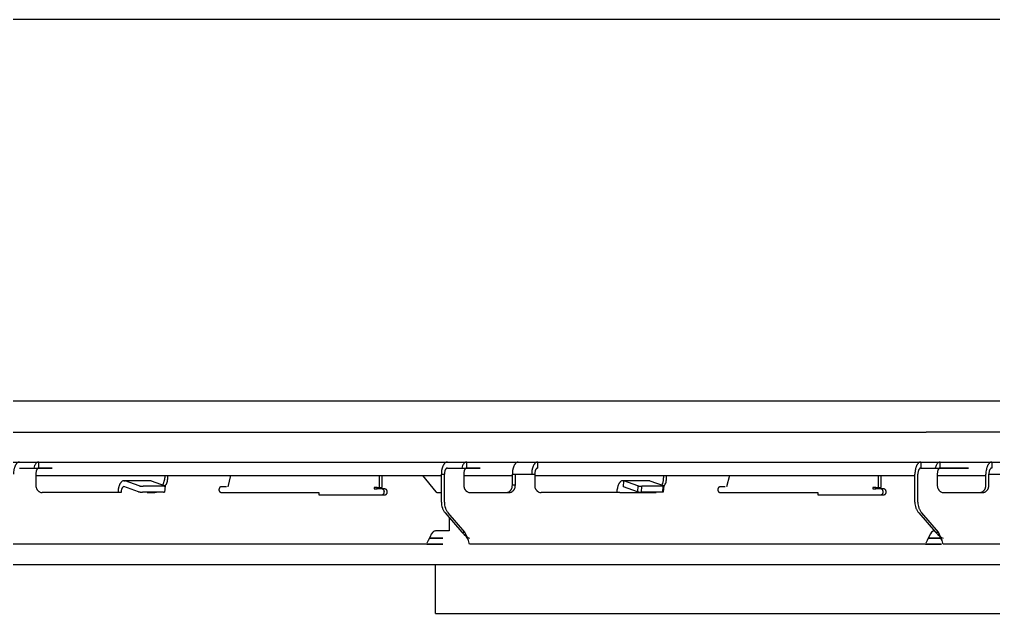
# Model space of a CAD drawing. Header units: millimetres. Extents: x -187347 to 135007, y -6415 to 292048.
# Drawn here: x -43457 to -42804, y 11074 to 11472 of the extents above; entities that cross this region are included whole.
import ezdxf

# ---------------------------------------------------------------- set-up
doc = ezdxf.new("R2010")
doc.units = ezdxf.units.MM
doc.header["$LTSCALE"] = 100
doc.layers.get('0').update_dxf_attribs({"lineweight": 18})
doc.layers.add('Layout Cabinplant', color=30, linetype='Continuous')

# ---------------------------------------------------------------- blocks, each defined once
blk = doc.blocks.new('CP_Giblet area_New')
at = {"color": 0, "linetype": 'Continuous'}
for p, q in [((2001.56, -2421.31), (1534.72, -2421.31)), ((2001.56, -2421.31), (2001.56, -2422.48)), ((2001.56, -2422.48), (2001.56, -2445.11)), ((2001.56, -2445.11), (2001.56, -2450.76)), ((2001.56, -2450.76), (2001.56, -2453.93)), ((1257.4, -2453.93), (2021.6, -2453.93)), ((2021.6, -2453.93), (3476.97, -2453.93)), ((1531.07, -2467.93), (1660.93, -2467.93)), ((1660.93, -2467.93), (1661.18, -2468.46)), ((1661.18, -2468.46), (1661.66, -2470.22)), ((1661.66, -2470.22), (1662.21, -2471.32)), ((1661.66, -2470.22), (1662.58, -2472.84)), ((1670.46, -2467.93), (1661.98, -2467.93)), ((1661.98, -2467.93), (1672.64, -2467.93)), ((1670.23, -2473.23), (1671.66, -2470.28)), ((1672.64, -2467.93), (1670.46, -2467.93)), ((1671.66, -2470.28), (1672.28, -2469.07)), ((1672.28, -2469.07), (1672.62, -2468.46)), ((1672.64, -2467.93), (1978.74, -2467.93)), ((1978.74, -2467.93), (1978.99, -2468.46)), ((1978.99, -2468.46), (1979.47, -2470.22)), ((1979.47, -2470.22), (1980.02, -2471.32)), ((1979.47, -2470.22), (1980.39, -2472.84)), ((1996.79, -2467.93), (2007.45, -2467.93)), ((2005.27, -2467.93), (1996.79, -2467.93)), ((2007.45, -2467.93), (2005.27, -2467.93)), ((2005.27, -2472.88), (2006.51, -2470.32)), ((2006.51, -2470.32), (2007.41, -2468.61)), ((2007.45, -2467.93), (2313.55, -2467.93)), ((1662, -2472.33), (1660.93, -2471.93)), ((1663.19, -2473.21), (1662, -2472.33)), ((1662.21, -2471.32), (1662.58, -2471.99)), ((1662.54, -2471.93), (1670.86, -2471.93)), ((1670.86, -2471.93), (1662.54, -2471.93)), ((1662.58, -2471.99), (1663.19, -2473.21)), ((1662.58, -2472.84), (1664.11, -2475.93)), ((1663.19, -2473.21), (1664.47, -2474.41)), ((1664.47, -2474.41), (1663.19, -2473.21)), ((1664.11, -2475.93), (1675.31, -2488.86)), ((1666.11, -2475.93), (1664.11, -2475.93)), ((1666.11, -2475.93), (1664.47, -2474.41)), ((1677.31, -2488.86), (1666.11, -2475.93)), ((1666.76, -2476.69), (1667.56, -2476.54)), ((1667.56, -2476.54), (1668.63, -2475.93)), ((1668.63, -2475.93), (1669.44, -2474.71)), ((1669.44, -2474.71), (1670.23, -2473.23)), ((1979.81, -2472.33), (1978.74, -2471.93)), ((1981, -2473.21), (1979.81, -2472.33)), ((1980.02, -2471.32), (1980.39, -2471.99)), ((1980.39, -2471.99), (1981, -2473.21)), ((1980.39, -2472.84), (1981.92, -2475.93)), ((1981, -2473.21), (1982.28, -2474.41)), ((1982.28, -2474.41), (1981, -2473.21)), ((1983.92, -2475.93), (1981.92, -2475.93)), ((1981.92, -2475.93), (1993.12, -2488.86)), ((1983.92, -2475.93), (1982.28, -2474.41)), ((1995.12, -2488.86), (1983.92, -2475.93)), ((1992.37, -2476.79), (2001.03, -2476.79)), ((1992.37, -2485.69), (1992.37, -2476.79)), ((1996.79, -2471.93), (2005.73, -2471.93)), ((2005.73, -2471.93), (1996.79, -2471.93)), ((2003.44, -2475.94), (2004.43, -2474.45)), ((2004.43, -2474.45), (2005.27, -2472.88)), ((1677.84, -2495.93), (1677.84, -2514.93)), ((1679.84, -2495.93), (1679.84, -2514.93)), ((1995.65, -2495.93), (1995.65, -2514.93)), ((1997.65, -2495.93), (1997.65, -2514.93)), ((1660.52, -2502.43), (1634.54, -2502.43)), ((1745.02, -2500.93), (1700.86, -2500.93)), ((1745.02, -2502.43), (1745.02, -2500.93)), ((1807.55, -2502.43), (1745.02, -2502.43)), ((1810.42, -2502.43), (1807.55, -2502.43)), ((1848.59, -2503.07), (1848.24, -2507.01)), ((1849.29, -2503.32), (1848.59, -2503.07)), ((1848.99, -2506.66), (1849.34, -2502.73)), ((1849.34, -2502.73), (1863.37, -2502.73)), ((1860.38, -2502.45), (1855.18, -2502.43)), ((1859.2, -2502.45), (1862.38, -2502.46)), ((1877.87, -2502.45), (1860.38, -2502.45)), ((1860.38, -2502.45), (1862.38, -2502.46)), ((1863.37, -2502.73), (1863.02, -2506.66)), ((1865.74, -2507.01), (1866.08, -2503.07)), ((1866.08, -2503.07), (1875.52, -2506.4)), ((1877.87, -2502.45), (1930.7, -2502.43)), ((1978.33, -2502.43), (1952.35, -2502.43)), ((2000.66, -2502.5), (1997.65, -2502.43)), ((2010.26, -2513.93), (2001.42, -2503.07)), ((2079.83, -2500.93), (2035.67, -2500.93)), ((2079.83, -2502.43), (2079.83, -2500.93)), ((2142.36, -2502.43), (2079.83, -2502.43)), ((2145.23, -2502.43), (2142.36, -2502.43)), ((2183.05, -2507.01), (2183.59, -2502.74)), ((2184.15, -2502.73), (2198.18, -2502.73)), ((2189.99, -2502.43), (2188.97, -2502.73)), ((2195.19, -2502.45), (2189.99, -2502.43)), ((2190.97, -2502.73), (2191.99, -2502.43)), ((2194.01, -2502.45), (2195.19, -2502.45)), ((2200.89, -2503.07), (2210.68, -2506.46)), ((2212.68, -2502.46), (2265.51, -2502.43)), ((1630.21, -2507.43), (1630.21, -2514.93)), ((1632.21, -2507.43), (1632.21, -2514.93)), ((1664.85, -2514.93), (1664.85, -2507.43)), ((1700.86, -2504.94), (1706.05, -2504.93)), ((1702.59, -2505.93), (1702.59, -2513.93)), ((1706.05, -2505.93), (1702.59, -2505.93)), ((1704.59, -2513.93), (1704.59, -2505.93)), ((1708.05, -2504.93), (1706.05, -2504.93)), ((1706.05, -2504.93), (1706.05, -2505.93)), ((1706.05, -2505.93), (1708.05, -2505.93)), ((1708.05, -2505.93), (1708.05, -2504.93)), ((1804.32, -2513.93), (1806.26, -2506.43)), ((1807.11, -2506.43), (1810.42, -2506.43)), ((1857.68, -2510.34), (1848.24, -2507.01)), ((1848.99, -2506.66), (1863.02, -2506.66)), ((1849.18, -2508.61), (1849.69, -2507.52)), ((1857.68, -2510.34), (1858.38, -2510.46)), ((1863.02, -2506.66), (1865.79, -2506.4)), ((1865.74, -2507.01), (1875.18, -2510.34)), ((1875.52, -2506.4), (1875.18, -2510.34)), ((1875.18, -2510.34), (1875.87, -2510.46)), ((1935.03, -2514.93), (1935.03, -2507.43)), ((1948.02, -2507.43), (1950.02, -2507.43)), ((1948.02, -2507.43), (1948.02, -2514.93)), ((1950.02, -2507.43), (1950.02, -2514.93)), ((1982.66, -2514.93), (1982.66, -2507.43)), ((2035.67, -2504.93), (2040.86, -2504.93)), ((2037.4, -2505.93), (2037.4, -2513.93)), ((2040.86, -2505.93), (2037.4, -2505.93)), ((2039.4, -2513.93), (2039.4, -2505.93)), ((2042.86, -2504.93), (2040.86, -2504.93)), ((2040.86, -2504.93), (2040.86, -2505.93)), ((2040.86, -2505.93), (2042.86, -2505.93)), ((2042.86, -2505.93), (2042.86, -2504.93)), ((2139.13, -2513.93), (2141.07, -2506.43)), ((2141.92, -2506.43), (2145.23, -2506.43)), ((2192.49, -2510.34), (2183.05, -2507.01)), ((2183.4, -2511.23), (2184.6, -2507.56)), ((2183.8, -2506.66), (2197.83, -2506.66)), ((2192.49, -2510.34), (2193.19, -2510.46)), ((2200.55, -2507.01), (2209.99, -2510.34)), ((2210.68, -2510.46), (2209.99, -2510.34)), ((2269.84, -2514.93), (2269.84, -2507.43)), ((1630.21, -2514.93), (1617.22, -2514.93)), ((1664.85, -2513.93), (1632.21, -2513.93)), ((1935.03, -2513.93), (1679.84, -2513.93)), ((1846.52, -2512.43), (1846.52, -2513.93)), ((1848.52, -2513.93), (1848.52, -2512.43)), ((1858.38, -2510.46), (1875.87, -2510.46)), ((1948.02, -2514.93), (1935.03, -2514.93)), ((1950.02, -2514.93), (1948.02, -2514.93)), ((1982.66, -2513.93), (1950.02, -2513.93)), ((1997.65, -2514.93), (1995.65, -2514.93)), ((2269.84, -2513.93), (1997.65, -2513.93)), ((2181.33, -2512.43), (2181.33, -2513.93)), ((2183.33, -2513.93), (2183.33, -2512.43)), ((2193.19, -2510.46), (2210.68, -2510.46)), ((1672.27, -2522.93), (1146.42, -2522.93)), ((1628.21, -2522.93), (1628.21, -2518.93)), ((1643.85, -2518.93), (1644.85, -2518.93)), ((1657.84, -2518.93), (1643.85, -2518.93)), ((1644.85, -2518.93), (1662.85, -2518.93)), ((1675.84, -2518.93), (1657.84, -2518.93)), ((1662.85, -2518.93), (1662.85, -2522.93)), ((1675.84, -2518.93), (1662.85, -2518.93)), ((1665.68, -2520.59), (1666.23, -2518.93)), ((2337.39, -2522.93), (1672.27, -2522.93)), ((1675.84, -2522.93), (1675.84, -2518.93)), ((1933.03, -2518.93), (1933.03, -2522.93)), ((1971.66, -2518.93), (1972.66, -2518.93)), ((1985.65, -2518.93), (1971.66, -2518.93)), ((1972.66, -2518.93), (1980.66, -2518.93)), ((1993.65, -2518.93), (1980.66, -2518.93)), ((1980.66, -2518.93), (1980.66, -2522.93)), ((1983.49, -2520.59), (1984.04, -2518.93)), ((1993.65, -2518.93), (1985.65, -2518.93)), ((2258.84, -2518.93), (2259.84, -2518.93)), ((2272.83, -2518.93), (2258.84, -2518.93)), ((2259.84, -2518.93), (2267.84, -2518.93)), ((2267.84, -2518.93), (2267.84, -2522.93)), ((2280.83, -2518.93), (2267.84, -2518.93)), ((2270.67, -2520.59), (2271.22, -2518.93)), ((2280.83, -2518.93), (2272.83, -2518.93)), ((1146.42, -2542.93), (1672.27, -2542.93)), ((2337.39, -2542.93), (1672.27, -2542.93)), ((3444.65, -2563.93), (1586.53, -2563.93)), ((1586.53, -2819.93), (3444.65, -2819.93))]:
    blk.add_line(p, q, dxfattribs=at)
for points in [[(2001.03, -2476.79), (2001.66, -2476.72), (2002.29, -2476.58), (2002.89, -2476.31), (2003.44, -2475.94)], [(1677.84, -2495.93), (1677.68, -2493.99), (1677.18, -2492.11), (1676.39, -2490.4), (1675.31, -2488.86)], [(1679.84, -2495.93), (1679.68, -2493.99), (1679.18, -2492.11), (1678.39, -2490.4), (1677.31, -2488.86)], [(1995.65, -2495.93), (1995.49, -2493.99), (1994.99, -2492.11), (1994.2, -2490.4), (1993.12, -2488.86)], [(1997.65, -2495.93), (1997.49, -2493.99), (1996.99, -2492.11), (1996.2, -2490.4), (1995.12, -2488.86)], [(1634.54, -2502.43), (1633.69, -2502.53), (1632.88, -2502.81), (1632.6, -2502.95), (1632.34, -2503.12), (1632.02, -2503.4), (1631.72, -2503.71), (1631.32, -2504.16), (1630.97, -2504.63), (1630.73, -2505.06), (1630.54, -2505.52), (1630.29, -2506.46), (1630.21, -2507.43)], [(1636.54, -2502.43), (1635.69, -2502.53), (1634.88, -2502.81), (1634.6, -2502.95), (1634.34, -2503.12), (1634.02, -2503.4), (1633.72, -2503.71), (1633.32, -2504.16), (1632.97, -2504.63), (1632.73, -2505.06), (1632.54, -2505.52), (1632.29, -2506.46), (1632.21, -2507.43)], [(1664.85, -2507.43), (1664.77, -2506.46), (1664.52, -2505.52), (1664.34, -2505.08), (1664.12, -2504.66), (1663.87, -2504.27), (1663.58, -2503.9), (1663.37, -2503.66), (1663.14, -2503.44), (1662.79, -2503.2), (1662.42, -2503), (1661.5, -2502.59), (1660.52, -2502.43)], [(1700.86, -2500.93), (1700.41, -2501.03), (1699.99, -2501.2), (1699.85, -2501.3), (1699.73, -2501.41), (1699.59, -2501.6), (1699.47, -2501.81), (1699.34, -2502.03), (1699.23, -2502.25), (1699.18, -2502.5), (1699.16, -2502.76), (1699.14, -2503.02), (1699.15, -2503.28), (1699.22, -2503.52), (1699.32, -2503.76), (1699.41, -2504), (1699.53, -2504.22), (1699.69, -2504.39), (1699.88, -2504.54), (1700.33, -2504.84), (1700.86, -2504.94)], [(1702.86, -2500.93), (1702.41, -2501.03), (1701.99, -2501.2), (1701.85, -2501.3), (1701.73, -2501.41), (1701.59, -2501.6), (1701.47, -2501.81), (1701.34, -2502.03), (1701.23, -2502.25), (1701.18, -2502.5), (1701.16, -2502.76), (1701.14, -2503.02), (1701.15, -2503.28), (1701.22, -2503.52), (1701.32, -2503.76), (1701.41, -2504), (1701.53, -2504.22), (1701.69, -2504.39), (1701.88, -2504.54), (1702.33, -2504.84), (1702.86, -2504.93)], [(1810.42, -2506.43), (1810.87, -2506.34), (1811.29, -2506.17), (1811.43, -2506.07), (1811.55, -2505.96), (1811.69, -2505.77), (1811.81, -2505.56), (1811.94, -2505.34), (1812.04, -2505.12), (1812.09, -2504.87), (1812.11, -2504.61), (1812.13, -2504.34), (1812.12, -2504.09), (1812.06, -2503.85), (1811.96, -2503.61), (1811.86, -2503.37), (1811.75, -2503.15), (1811.59, -2502.98), (1811.4, -2502.83), (1810.93, -2502.58), (1810.42, -2502.43)], [(1849.34, -2502.73), (1848.96, -2502.9), (1848.59, -2503.07)], [(1855.18, -2502.43), (1854.33, -2502.48), (1853.49, -2502.63)], [(1857.18, -2502.43), (1856.18, -2502.46), (1855.18, -2502.43)], [(1866.08, -2503.07), (1865.83, -2503.02), (1865.57, -2502.96), (1865.32, -2502.9), (1865.06, -2502.85), (1864.8, -2502.82), (1864.54, -2502.79), (1863.95, -2502.74), (1863.37, -2502.73)], [(1875.87, -2510.46), (1876.69, -2510.29), (1877.41, -2509.85), (1877.77, -2509.5), (1878.1, -2509.11), (1878.42, -2508.62), (1878.71, -2508.11), (1878.98, -2507.51), (1879.2, -2506.89), (1879.41, -2506.2), (1879.57, -2505.5), (1879.8, -2503.98), (1879.87, -2502.43)], [(1935.03, -2507.43), (1934.95, -2506.46), (1934.7, -2505.52), (1934.52, -2505.08), (1934.3, -2504.66), (1934.05, -2504.27), (1933.76, -2503.9), (1933.55, -2503.66), (1933.31, -2503.44), (1932.97, -2503.2), (1932.6, -2503), (1931.68, -2502.59), (1930.7, -2502.43)], [(1952.35, -2502.43), (1951.5, -2502.53), (1950.69, -2502.81), (1950.42, -2502.95), (1950.15, -2503.12), (1949.83, -2503.4), (1949.53, -2503.71), (1949.13, -2504.16), (1948.78, -2504.63), (1948.54, -2505.06), (1948.35, -2505.52), (1948.1, -2506.46), (1948.02, -2507.43)], [(1954.35, -2502.44), (1953.5, -2502.53), (1952.69, -2502.82), (1952.41, -2502.95), (1952.15, -2503.12), (1951.83, -2503.4), (1951.53, -2503.72), (1951.13, -2504.16), (1950.78, -2504.63), (1950.54, -2505.06), (1950.35, -2505.52), (1950.1, -2506.46), (1950.02, -2507.43)], [(1982.66, -2507.43), (1982.58, -2506.46), (1982.33, -2505.52), (1982.15, -2505.08), (1981.93, -2504.66), (1981.68, -2504.27), (1981.39, -2503.9), (1981.18, -2503.66), (1980.95, -2503.44), (1980.6, -2503.2), (1980.23, -2503), (1979.31, -2502.59), (1978.33, -2502.43)], [(2001.42, -2503.07), (2001.23, -2502.92), (2001.04, -2502.78), (2000.85, -2502.64), (2000.66, -2502.5)], [(2035.67, -2500.93), (2035.22, -2501.03), (2034.8, -2501.2), (2034.66, -2501.3), (2034.54, -2501.41), (2034.4, -2501.6), (2034.28, -2501.81), (2034.15, -2502.03), (2034.04, -2502.25), (2033.99, -2502.5), (2033.97, -2502.76), (2033.95, -2503.02), (2033.96, -2503.28), (2034.03, -2503.52), (2034.13, -2503.76), (2034.22, -2504), (2034.34, -2504.22), (2034.5, -2504.39), (2034.69, -2504.54), (2035.16, -2504.79), (2035.67, -2504.93)], [(2037.67, -2500.93), (2037.22, -2501.03), (2036.8, -2501.2), (2036.66, -2501.3), (2036.54, -2501.41), (2036.4, -2501.6), (2036.28, -2501.81), (2036.15, -2502.03), (2036.04, -2502.25), (2035.99, -2502.5), (2035.97, -2502.76), (2035.95, -2503.02), (2035.96, -2503.28), (2036.03, -2503.52), (2036.13, -2503.76), (2036.22, -2504), (2036.34, -2504.22), (2036.5, -2504.39), (2036.69, -2504.54), (2037.14, -2504.84), (2037.67, -2504.93)], [(2145.23, -2506.43), (2145.68, -2506.34), (2146.1, -2506.17), (2146.24, -2506.07), (2146.36, -2505.96), (2146.5, -2505.77), (2146.62, -2505.56), (2146.75, -2505.34), (2146.85, -2505.12), (2146.9, -2504.87), (2146.92, -2504.61), (2146.94, -2504.34), (2146.93, -2504.09), (2146.87, -2503.85), (2146.77, -2503.61), (2146.68, -2503.37), (2146.56, -2503.15), (2146.39, -2502.98), (2146.21, -2502.83), (2145.76, -2502.53), (2145.23, -2502.43)], [(2184.15, -2502.73), (2183.87, -2502.73), (2183.59, -2502.74)], [(2200.89, -2503.07), (2200.64, -2503.02), (2200.38, -2502.96), (2200.13, -2502.9), (2199.87, -2502.85), (2199.61, -2502.82), (2199.35, -2502.79), (2198.76, -2502.74), (2198.18, -2502.73)], [(2210.68, -2510.46), (2211.5, -2510.29), (2212.22, -2509.85), (2212.58, -2509.5), (2212.91, -2509.11), (2213.23, -2508.62), (2213.52, -2508.11), (2213.79, -2507.51), (2214.01, -2506.89), (2214.22, -2506.2), (2214.38, -2505.5), (2214.61, -2503.98), (2214.68, -2502.43)], [(2210.68, -2506.46), (2210.94, -2506.41), (2211.2, -2506.36), (2211.41, -2506.19), (2211.58, -2505.96), (2211.85, -2505.63), (2212.1, -2505.29), (2212.2, -2505.09), (2212.28, -2504.88), (2212.38, -2504.55), (2212.46, -2504.21), (2212.62, -2503.34), (2212.68, -2502.46)], [(2269.84, -2507.43), (2269.76, -2506.46), (2269.51, -2505.52), (2269.33, -2505.08), (2269.11, -2504.66), (2268.86, -2504.27), (2268.57, -2503.9), (2268.36, -2503.66), (2268.12, -2503.44), (2267.78, -2503.2), (2267.41, -2503), (2266.49, -2502.59), (2265.51, -2502.43)], [(1848.24, -2507.01), (1847.39, -2508.17), (1846.9, -2509.53), (1846.62, -2510.97), (1846.52, -2512.43)], [(1848.99, -2506.66), (1848.62, -2506.84), (1848.24, -2507.01)], [(1849.18, -2508.61), (1848.69, -2510.49), (1848.52, -2512.43)], [(1865.74, -2507.01), (1865.48, -2506.96), (1865.22, -2506.9), (1864.97, -2506.84), (1864.71, -2506.79), (1864.45, -2506.76), (1864.19, -2506.73), (1863.61, -2506.68), (1863.02, -2506.66)], [(2183.05, -2507.01), (2182.21, -2508.14), (2181.72, -2509.46), (2181.43, -2510.93), (2181.33, -2512.43)], [(2183.8, -2506.66), (2183.43, -2506.84), (2183.05, -2507.01)], [(2200.55, -2507.01), (2200.29, -2506.96), (2200.03, -2506.9), (2199.78, -2506.84), (2199.52, -2506.79), (2199.26, -2506.76), (2199, -2506.73), (2198.42, -2506.69), (2197.83, -2506.66)], [(1628.21, -2522.93), (1629.03, -2522.77), (1629.74, -2522.33), (1630.11, -2521.98), (1630.43, -2521.59), (1630.76, -2521.1), (1631.04, -2520.59), (1631.31, -2519.99), (1631.54, -2519.38), (1631.74, -2518.69), (1631.91, -2518), (1632.14, -2516.47), (1632.21, -2514.93)], [(1628.21, -2518.93), (1628.47, -2518.88), (1628.73, -2518.83), (1628.94, -2518.67), (1629.11, -2518.44), (1629.38, -2518.1), (1629.62, -2517.76), (1629.73, -2517.56), (1629.81, -2517.35), (1629.91, -2517.02), (1629.98, -2516.69), (1630.15, -2515.82), (1630.21, -2514.93)], [(1662.85, -2518.93), (1663.11, -2518.88), (1663.37, -2518.83), (1663.58, -2518.67), (1663.75, -2518.44), (1664.02, -2518.1), (1664.27, -2517.76), (1664.37, -2517.56), (1664.45, -2517.35), (1664.55, -2517.02), (1664.63, -2516.69), (1664.79, -2515.82), (1664.85, -2514.93)], [(1675.84, -2522.93), (1676.66, -2522.77), (1677.37, -2522.33), (1677.74, -2521.98), (1678.06, -2521.59), (1678.39, -2521.1), (1678.67, -2520.59), (1678.94, -2519.99), (1679.17, -2519.38), (1679.37, -2518.69), (1679.54, -2518), (1679.77, -2516.47), (1679.84, -2514.93)], [(1675.84, -2518.93), (1676.1, -2518.88), (1676.36, -2518.83), (1676.57, -2518.67), (1676.74, -2518.44), (1677.01, -2518.1), (1677.26, -2517.76), (1677.36, -2517.56), (1677.44, -2517.35), (1677.54, -2517.02), (1677.62, -2516.69), (1677.78, -2515.82), (1677.84, -2514.93)], [(1933.03, -2518.93), (1933.29, -2518.88), (1933.55, -2518.83), (1933.76, -2518.66), (1933.93, -2518.44), (1934.2, -2518.1), (1934.44, -2517.76), (1934.55, -2517.56), (1934.63, -2517.35), (1934.73, -2517.02), (1934.8, -2516.69), (1934.97, -2515.82), (1935.03, -2514.93)], [(1933.03, -2522.93), (1933.85, -2522.77), (1934.56, -2522.33), (1934.93, -2521.98), (1935.25, -2521.59), (1935.58, -2521.1), (1935.86, -2520.59), (1936.13, -2519.99), (1936.36, -2519.38), (1936.56, -2518.69), (1936.73, -2518), (1936.96, -2516.47), (1937.03, -2514.93)], [(1946.02, -2522.93), (1946.84, -2522.77), (1947.55, -2522.33), (1947.92, -2521.98), (1948.24, -2521.59), (1948.57, -2521.1), (1948.85, -2520.59), (1949.12, -2519.99), (1949.35, -2519.38), (1949.55, -2518.69), (1949.72, -2518), (1949.95, -2516.47), (1950.02, -2514.93)], [(1980.66, -2518.93), (1980.92, -2518.88), (1981.18, -2518.83), (1981.39, -2518.67), (1981.56, -2518.44), (1981.83, -2518.1), (1982.08, -2517.76), (1982.18, -2517.56), (1982.26, -2517.35), (1982.36, -2517.02), (1982.44, -2516.69), (1982.6, -2515.82), (1982.66, -2514.93)], [(1993.65, -2518.93), (1993.91, -2518.88), (1994.17, -2518.83), (1994.38, -2518.67), (1994.55, -2518.44), (1994.82, -2518.1), (1995.07, -2517.76), (1995.17, -2517.56), (1995.25, -2517.35), (1995.35, -2517.02), (1995.43, -2516.69), (1995.59, -2515.82), (1995.65, -2514.93)], [(1993.65, -2522.93), (1994.47, -2522.77), (1995.18, -2522.33), (1995.55, -2521.98), (1995.87, -2521.59), (1996.2, -2521.1), (1996.48, -2520.59), (1996.75, -2519.99), (1996.98, -2519.38), (1997.18, -2518.69), (1997.35, -2518), (1997.58, -2516.47), (1997.65, -2514.93)], [(2183.4, -2511.23), (2183.36, -2511.83), (2183.33, -2512.43)], [(2267.84, -2518.93), (2268.1, -2518.88), (2268.36, -2518.83), (2268.57, -2518.67), (2268.74, -2518.44), (2269.01, -2518.1), (2269.25, -2517.76), (2269.36, -2517.56), (2269.44, -2517.35), (2269.54, -2517.02), (2269.61, -2516.69), (2269.78, -2515.82), (2269.84, -2514.93)], [(2280.83, -2522.93), (2281.65, -2522.77), (2282.36, -2522.33), (2282.73, -2521.98), (2283.05, -2521.59), (2283.38, -2521.1), (2283.66, -2520.59), (2283.93, -2519.99), (2284.16, -2519.38), (2284.36, -2518.69), (2284.53, -2518), (2284.76, -2516.47), (2284.83, -2514.93)], [(1662.85, -2522.93), (1663.67, -2522.77), (1664.38, -2522.33), (1665.12, -2521.52), (1665.68, -2520.59)], [(1980.66, -2522.93), (1981.48, -2522.77), (1982.19, -2522.33), (1982.93, -2521.52), (1983.49, -2520.59)], [(2267.84, -2522.93), (2268.66, -2522.77), (2269.37, -2522.33), (2270.11, -2521.52), (2270.67, -2520.59)]]:
    blk.add_spline(points, degree=3, dxfattribs=at)

msp = doc.modelspace()

# ---------------------------------------------------------------- block references
at = {"layer": 'Layout Cabinplant', "rotation": 180}
msp.add_blockref('CP_Giblet area_New', (-41176.61, 8652.23, 0), dxfattribs=at)

doc.saveas('drawing.dxf')
